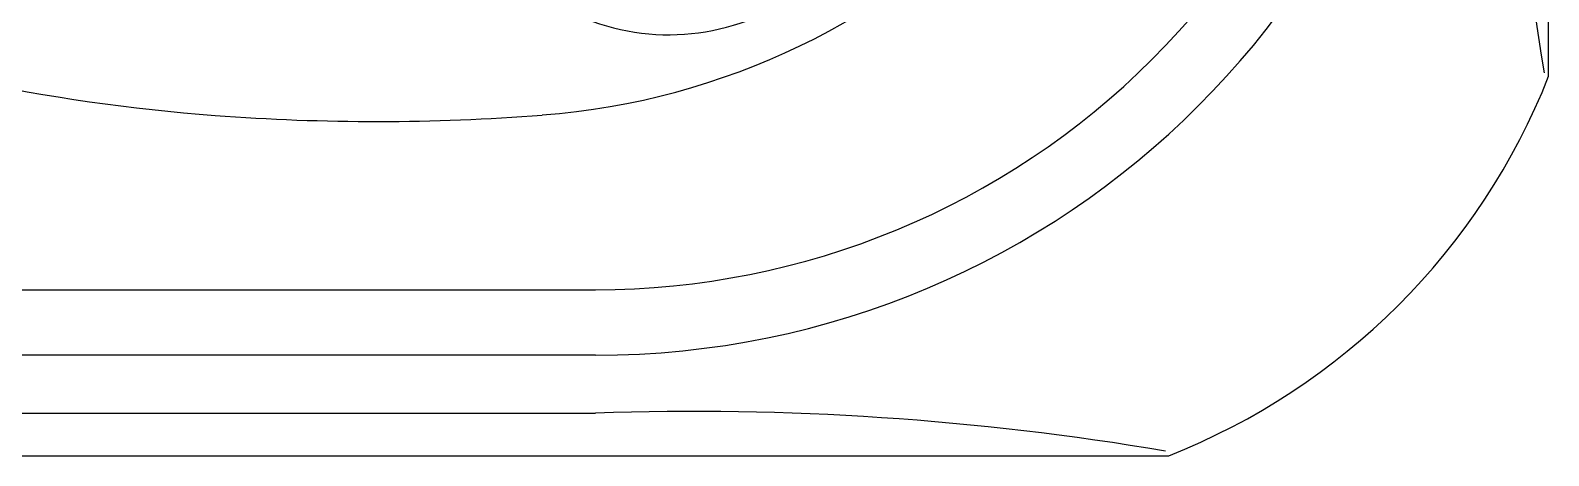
# Model space of a CAD drawing. Extents: x 0 to 78, y -21 to 126.
# Drawn here: x 54.41 to 77.57, y 0 to 6.5 of the extents above; entities that cross this region are included whole.
import ezdxf

# ---------------------------------------------------------------- set-up
doc = ezdxf.new("R2010")
doc.units = 0
doc.header["$MEASUREMENT"] = 0
doc.layers.add('1', color=4, linetype='Continuous')

# ---------------------------------------------------------------- blocks, each defined once
blk = doc.blocks.new('2017 PRODIGY HL')
at = {"layer": '1', "color": 3, "linetype": 'Continuous'}
for p, q in [((45.029, 2.535), (63.035, 2.535)), ((63.035, 1.535), (43.517, 1.535)), ((43.517, 0.649), (63.035, 0.649))]:
    blk.add_line(p, q, dxfattribs=at)
at = {"layer": '1', "color": 4, "linetype": 'Continuous'}
blk.add_lwpolyline([(71.775, 84.07), (5.795, 84.07, 0.207926), (0, 78.275), (0, 5.795, 0.207717), (5.795, 0), (71.775, 0, 0.207968), (77.57, 5.795), (77.57, 78.275, 0.207956)], format="xyb", close=True, dxfattribs=at)
at = {"layer": '1', "color": 3, "linetype": 'Continuous'}
for centre, radius, start, end in [((61.372, 16.188), 11.018, 274.4265, 358.1487), ((63.035, 14.535), 12, 269.9999, 0.0001), ((63.035, 14.535), 13, 270.0001, 359.9999), ((121.879, 13.165), 44.978, 178.2542, 189.3662), ((59.343, 33.366), 28.249, 250.091, 265.7119), ((64.151, 9.856), 3.428, 242.8065, 301.5063), ((59.687, 37.956), 32.852, 265.7119, 274.4265), ((64.538, -42.318), 42.993, 80.3763, 92.0033)]:
    blk.add_arc(centre, radius, start, end, dxfattribs=at)

msp = doc.modelspace()

# ---------------------------------------------------------------- block references
at = {"layer": '1'}
msp.add_blockref('2017 PRODIGY HL', (0, 0), dxfattribs=at)

doc.saveas('drawing.dxf')
